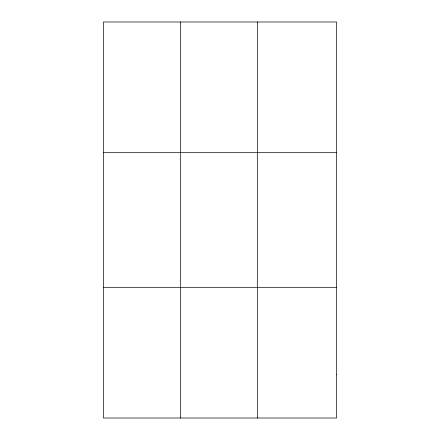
<?xml version="1.0" encoding="UTF-8"?>
<svg xmlns="http://www.w3.org/2000/svg" width="440" height="440" viewBox="0 0 440 440"><rect width="100%" height="100%" fill="white"/><g stroke="black" fill="none" stroke-linecap="round" stroke-linejoin="round"><path stroke-width="0.66" d="M180.345 418L180.345 22M257.323 418L257.323 22M103.362 152.68L336.639 152.68M103.362 287.32L336.639 287.32M336.639 374.44L336.639 418L103.362 418L103.362 22L336.639 22L336.639 374.44"/></g></svg>
